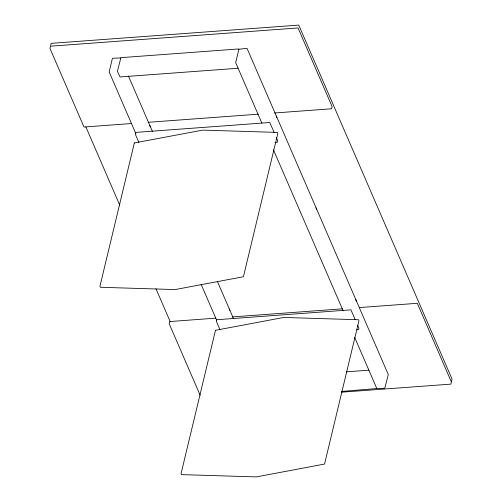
<?xml version="1.0" encoding="UTF-8"?>
<svg xmlns="http://www.w3.org/2000/svg" width="502" height="502" viewBox="0 0 502 502"><rect width="100%" height="100%" fill="white"/><g stroke="black" fill="none" stroke-linecap="round" stroke-linejoin="round"><path stroke-width="0.75" d="M50.62 45.513L51.135 43.354L298.746 25.1L452.064 379.123L451.543 381.282M261.849 123.065L235.683 62.631L238.889 49.259L238.557 48.964L120.9 57.655L117.405 71.353L120.041 76.957L237.49 68.297L237.979 67.946M238.889 49.259L246.808 48.355L247.147 48.65L388.284 374.548L384.789 388.247L376.82 388.529L354.694 337.451M376.82 388.529L341.322 391.466M131.656 123.517L84.01 127.031L49.936 48.361L50.457 46.203L298.062 27.949L332.136 106.619L331.615 108.777L274.594 112.981M148.059 122.312L258.191 114.192M274.964 142.524L277.468 142.235L277.794 140.874L276.269 137.36M215.785 318.155L169.701 321.556L169.18 323.708L200.154 395.231M232.188 316.944L342.326 308.824M359.507 307.563L417.313 303.296L451.38 381.972L450.865 384.13L341.511 392.187M356.872 329.801L358.497 329.676L358.917 328.208L357.7 325.396M346.28 371.844L368.838 370.181M120.612 57.981L112.85 58.232L112.36 58.59L109.147 71.962L135.942 133.833M276.175 115.981L276.866 117.575M315.934 207.79L316.624 209.384M355.692 299.606L356.382 301.194M149.64 125.312L150.33 126.906M229.163 308.931L229.853 310.525M274.142 132.44L269.769 122.507L135.603 132.402L135.182 133.871L138.834 142.304M355.265 319.774L350.898 309.834L216.732 319.736L216.306 321.198L219.958 329.632M273.383 149.684L343.167 310.832M128.405 75.965L152.395 131.361M217.51 281.716L233.399 318.406M201.057 284.188L216.638 320.163M85.836 126.824L119.802 205.255M155.946 288.725L170.285 321.826M134.348 142.957L99.929 286.303L100.356 287.282L175.16 289.566L243.42 276.74L277.838 133.394L277.411 132.409L202.607 130.125L134.348 142.957M215.477 330.291L181.059 473.631L181.486 474.616L256.29 476.9L324.549 464.068L358.961 320.722L358.535 319.743L283.73 317.459L215.477 330.291"/></g></svg>
